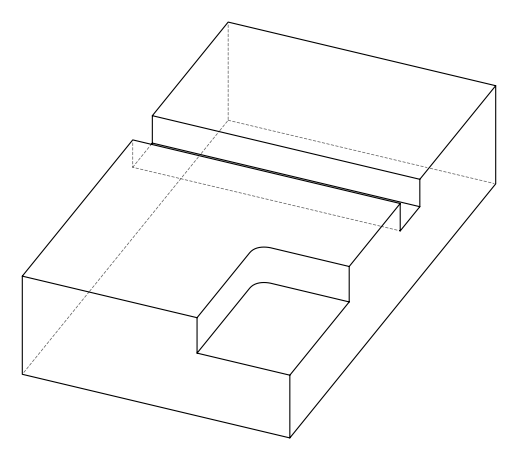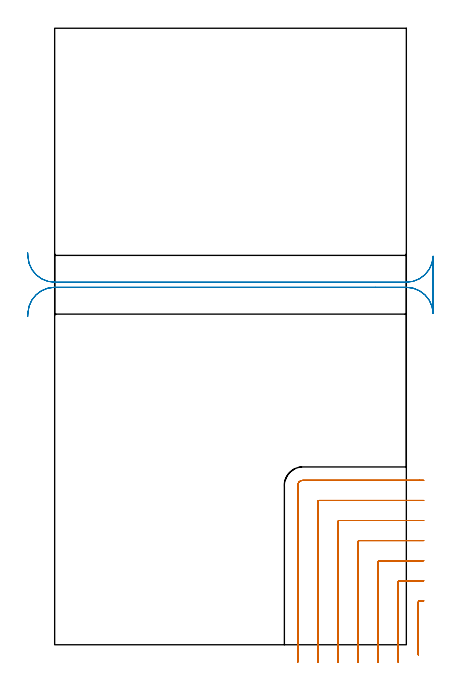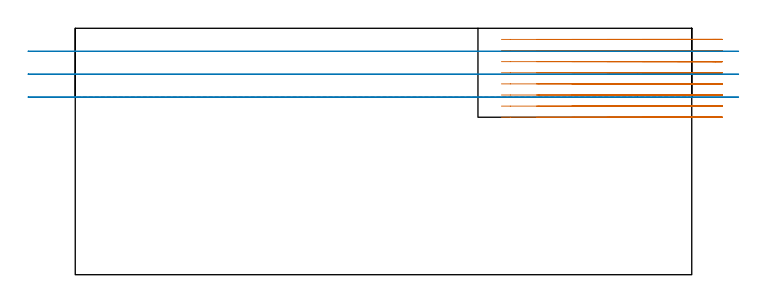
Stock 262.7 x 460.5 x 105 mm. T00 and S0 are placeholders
(PLAN: 2 operations, 1 tool changes, 21.6 min)
(1 MILL_CORNER_NOTCH_RECTANGULAR | CORNER_NOTCH_RECTANGULAR | UGT0201_094 | Follow Part, ap 5, ae 75% | 17.12 min | 456981 mm3)
(2 MILL_RECTANGULAR_SLOT | SLOT_RECTANGULAR | UGT0201_019 | Follow Part, ap 10, ae 75% | 4.47 min | 337402 mm3)
(TOOL UGT0201_094 | End mill 20 mm | D20 FL38 Z4)
(TOOL UGT0201_019 | End mill 40 mm | D40 FL63 Z6)
(OP 1 MILL_CORNER_NOTCH_RECTANGULAR)
G17 G21 G94 G90
T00 M6
G54
G17 G0 G90 X275.7 Y32.8 S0 M3
G43 Z115. H0
Z100.262
G94 G1 X272.7 F250.
X272.593 F500.
G3 X271.6 Y31.807 R1.
G1 Y-4.56
Y-7.56 F250.
G0 Z115.
X275.7 Y47.8
Z100.262
G1 X272.7
X257.593 F500.
G3 X256.6 Y46.807 R1.
G1 Y-10.
Y-13. F250.
G0 Z115.
X275.7 Y62.8
Z100.262
G1 X272.7
X242.594 F500.
G3 X241.6 Y61.806 R1.
G1 Y-10.
Y-13. F250.
G0 Z115.
X275.7 Y77.8
Z100.262
G1 X272.7
X227.594 F500.
G3 X226.6 Y76.806 R1.
G1 Y-10.
Y-13. F250.
G0 Z115.
X275.7 Y92.8
Z100.262
G1 X272.7
X212.595 F500.
G3 X211.6 Y91.805 R1.
G1 Y-10.
Y-13. F250.
G0 Z115.
X275.7 Y107.8
Z100.262
G1 X272.7
X197.595 F500.
G3 X196.6 Y106.805 R1.
G1 Y-10.
Y-13. F250.
G0 Z115.
X275.7 Y122.8
Z100.262
G1 X272.7
X185.4 F500.
G3 X181.6 Y119. R3.8
G1 Y-10.
Y-13. F250.
G0 Z115.
X275.7 Y32.8
Z95.525
G1 X272.7
X272.593 F500.
G3 X271.6 Y31.807 R1.
G1 Y-4.56
Y-7.56 F250.
G0 Z115.
X275.7 Y47.8
Z95.525
G1 X272.7
X257.593 F500.
G3 X256.6 Y46.807 R1.
G1 Y-10.
Y-13. F250.
G0 Z115.
X275.7 Y62.8
Z95.525
G1 X272.7
X242.594 F500.
G3 X241.6 Y61.806 R1.
G1 Y-10.
Y-13. F250.
G0 Z115.
X275.7 Y77.8
Z95.525
G1 X272.7
X227.594 F500.
G3 X226.6 Y76.806 R1.
G1 Y-10.
Y-13. F250.
G0 Z115.
X275.7 Y92.8
Z95.525
G1 X272.7
X212.595 F500.
G3 X211.6 Y91.805 R1.
G1 Y-10.
Y-13. F250.
G0 Z115.
X275.7 Y107.8
Z95.525
G1 X272.7
X197.595 F500.
G3 X196.6 Y106.805 R1.
G1 Y-10.
Y-13. F250.
G0 Z115.
X275.7 Y122.8
Z95.525
G1 X272.7
X185.4 F500.
G3 X181.6 Y119. R3.8
G1 Y-10.
Y-13. F250.
G0 Z115.
X275.7 Y32.8
Z90.787
G1 X272.7
X272.593 F500.
G3 X271.6 Y31.807 R1.
G1 Y-4.56
Y-7.56 F250.
G0 Z115.
X275.7 Y47.8
Z90.787
G1 X272.7
X257.593 F500.
G3 X256.6 Y46.807 R1.
G1 Y-10.
Y-13. F250.
G0 Z115.
X275.7 Y62.8
Z90.787
G1 X272.7
X242.594 F500.
G3 X241.6 Y61.806 R1.
G1 Y-10.
Y-13. F250.
G0 Z115.
X275.7 Y77.8
Z90.787
G1 X272.7
X227.594 F500.
G3 X226.6 Y76.806 R1.
G1 Y-10.
Y-13. F250.
G0 Z115.
X275.7 Y92.8
Z90.787
G1 X272.7
X212.595 F500.
G3 X211.6 Y91.805 R1.
G1 Y-10.
Y-13. F250.
G0 Z115.
X275.7 Y107.8
Z90.787
G1 X272.7
X197.595 F500.
G3 X196.6 Y106.805 R1.
G1 Y-10.
Y-13. F250.
G0 Z115.
X275.7 Y122.8
Z90.787
G1 X272.7
X185.4 F500.
G3 X181.6 Y119. R3.8
G1 Y-10.
Y-13. F250.
G0 Z115.
X275.7 Y32.8
Z86.05
G1 X272.7
X272.593 F500.
G3 X271.6 Y31.807 R1.
G1 Y-4.56
Y-7.56 F250.
G0 Z115.
X275.7 Y47.8
Z86.05
G1 X272.7
X257.593 F500.
G3 X256.6 Y46.807 R1.
G1 Y-10.
Y-13. F250.
G0 Z115.
X275.7 Y62.8
Z86.05
G1 X272.7
X242.594 F500.
G3 X241.6 Y61.806 R1.
G1 Y-10.
Y-13. F250.
G0 Z115.
X275.7 Y77.8
Z86.05
G1 X272.7
X227.594 F500.
G3 X226.6 Y76.806 R1.
G1 Y-10.
Y-13. F250.
G0 Z115.
X275.7 Y92.8
Z86.05
G1 X272.7
X212.595 F500.
G3 X211.6 Y91.805 R1.
G1 Y-10.
Y-13. F250.
G0 Z115.
X275.7 Y107.8
Z86.05
G1 X272.7
X197.595 F500.
G3 X196.6 Y106.805 R1.
G1 Y-10.
Y-13. F250.
G0 Z115.
X275.7 Y122.8
Z86.05
G1 X272.7
X185.4 F500.
G3 X181.6 Y119. R3.8
G1 Y-10.
Y-13. F250.
G0 Z115.
X275.7 Y32.8
Z81.312
G1 X272.7
X272.593 F500.
G3 X271.6 Y31.807 R1.
G1 Y-4.56
Y-7.56 F250.
G0 Z115.
X275.7 Y47.8
Z81.312
G1 X272.7
X257.593 F500.
G3 X256.6 Y46.807 R1.
G1 Y-10.
Y-13. F250.
G0 Z115.
X275.7 Y62.8
Z81.312
G1 X272.7
X242.594 F500.
G3 X241.6 Y61.806 R1.
G1 Y-10.
Y-13. F250.
G0 Z115.
X275.7 Y77.8
Z81.312
G1 X272.7
X227.594 F500.
G3 X226.6 Y76.806 R1.
G1 Y-10.
Y-13. F250.
G0 Z115.
X275.7 Y92.8
Z81.312
G1 X272.7
X212.595 F500.
G3 X211.6 Y91.805 R1.
G1 Y-10.
Y-13. F250.
G0 Z115.
X275.7 Y107.8
Z81.312
G1 X272.7
X197.595 F500.
G3 X196.6 Y106.805 R1.
G1 Y-10.
Y-13. F250.
G0 Z115.
X275.7 Y122.8
Z81.312
G1 X272.7
X185.4 F500.
G3 X181.6 Y119. R3.8
G1 Y-10.
Y-13. F250.
G0 Z115.
X275.7 Y32.8
Z76.575
G1 X272.7
X272.593 F500.
G3 X271.6 Y31.807 R1.
G1 Y-4.56
Y-7.56 F250.
G0 Z115.
X275.7 Y47.8
Z76.575
G1 X272.7
X257.593 F500.
G3 X256.6 Y46.807 R1.
G1 Y-10.
Y-13. F250.
G0 Z115.
X275.7 Y62.8
Z76.575
G1 X272.7
X242.594 F500.
G3 X241.6 Y61.806 R1.
G1 Y-10.
Y-13. F250.
G0 Z115.
X275.7 Y77.8
Z76.575
G1 X272.7
X227.594 F500.
G3 X226.6 Y76.806 R1.
G1 Y-10.
Y-13. F250.
G0 Z115.
X275.7 Y92.8
Z76.575
G1 X272.7
X212.595 F500.
G3 X211.6 Y91.805 R1.
G1 Y-10.
Y-13. F250.
G0 Z115.
X275.7 Y107.8
Z76.575
G1 X272.7
X197.595 F500.
G3 X196.6 Y106.805 R1.
G1 Y-10.
Y-13. F250.
G0 Z115.
X275.7 Y122.8
Z76.575
G1 X272.7
X185.4 F500.
G3 X181.6 Y119. R3.8
G1 Y-10.
Y-13. F250.
G0 Z115.
X275.7 Y32.8
Z71.837
G1 X272.7
X272.593 F500.
G3 X271.6 Y31.807 R1.
G1 Y-4.56
Y-7.56 F250.
G0 Z115.
X275.7 Y47.8
Z71.837
G1 X272.7
X257.593 F500.
G3 X256.6 Y46.807 R1.
G1 Y-10.
Y-13. F250.
G0 Z115.
X275.7 Y62.8
Z71.837
G1 X272.7
X242.594 F500.
G3 X241.6 Y61.806 R1.
G1 Y-10.
Y-13. F250.
G0 Z115.
X275.7 Y77.8
Z71.837
G1 X272.7
X227.594 F500.
G3 X226.6 Y76.806 R1.
G1 Y-10.
Y-13. F250.
G0 Z115.
X275.7 Y92.8
Z71.837
G1 X272.7
X212.595 F500.
G3 X211.6 Y91.805 R1.
G1 Y-10.
Y-13. F250.
G0 Z115.
X275.7 Y107.8
Z71.837
G1 X272.7
X197.595 F500.
G3 X196.6 Y106.805 R1.
G1 Y-10.
Y-13. F250.
G0 Z115.
X275.7 Y122.8
Z71.837
G1 X272.7
X185.4 F500.
G3 X181.6 Y119. R3.8
G1 Y-10.
Y-13. F250.
G0 Z115.
X275.7 Y32.8
Z67.1
G1 X272.7
X272.593 F500.
G3 X271.6 Y31.807 R1.
G1 Y-4.56
Y-7.56 F250.
G0 Z115.
X275.7 Y47.8
Z67.1
G1 X272.7
X257.593 F500.
G3 X256.6 Y46.807 R1.
G1 Y-10.
Y-13. F250.
G0 Z115.
X275.7 Y62.8
Z67.1
G1 X272.7
X242.594 F500.
G3 X241.6 Y61.806 R1.
G1 Y-10.
Y-13. F250.
G0 Z115.
X275.7 Y77.8
Z67.1
G1 X272.7
X227.594 F500.
G3 X226.6 Y76.806 R1.
G1 Y-10.
Y-13. F250.
G0 Z115.
X275.7 Y92.8
Z67.1
G1 X272.7
X212.595 F500.
G3 X211.6 Y91.805 R1.
G1 Y-10.
Y-13. F250.
G0 Z115.
X275.7 Y107.8
Z67.1
G1 X272.7
X197.595 F500.
G3 X196.6 Y106.805 R1.
G1 Y-10.
Y-13. F250.
G0 Z115.
X275.7 Y122.8
Z67.1
G1 X272.7
X185.4 F500.
G3 X181.6 Y119. R3.8
G1 Y-10.
Y-13. F250.
G0 Z115.
M5
M2
(OP 2 MILL_RECTANGULAR_SLOT)
G17 G21 G94 G90
T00 M6
G54
G17 G0 G90 X-20.134 Y245.1 S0 M3
G43 Z115. H0
Z95.233
G94 G1 X-19.97 Y248.095 F250.
G2 X-0.32 Y266.997 R20. F500.
X0. Y267. R20. F434.
G1 X239.68
X262.7 F500.
G2 X282.69 Y247.632 R20.
G1 Y290.168
G2 X262.7 Y270.8 R20.
G1 X0.
G2 X-19.97 Y289.705 R20.
G1 X-20.134 Y292.7 F250.
G0 Y245.1 Z85.467
G1 X-19.97 Y248.095
G2 X-0.32 Y266.997 R20. F500.
X0. Y267. R20. F416.
G1 X239.68
X262.7 F500.
G2 X282.69 Y247.632 R20.
G1 Y290.168
G2 X262.7 Y270.8 R20.
G1 X0.
G2 X-19.97 Y289.705 R20.
G1 X-20.134 Y292.7 F250.
G0 Y245.1 Z75.7
G1 X-19.97 Y248.095
G2 X-0.32 Y266.997 R20. F500.
X0. Y267. R20. F434.
G1 X239.68
X262.7 F500.
G2 X282.69 Y247.632 R20.
G1 Y290.168
G2 X262.7 Y270.8 R20.
G1 X0.
G2 X-19.97 Y289.705 R20.
G1 X-20.134 Y292.7 F250.
G0 Z115.
M5
M2
